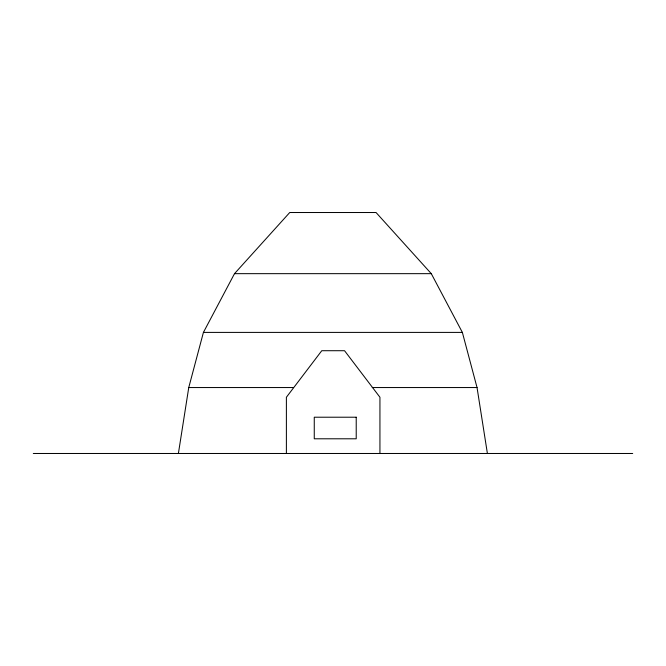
<?xml version="1.0" encoding="UTF-8"?>
<svg xmlns="http://www.w3.org/2000/svg" width="666" height="666" viewBox="0 0 666 666"><rect width="100%" height="100%" fill="white"/><g stroke="black" fill="none" stroke-linecap="round" stroke-linejoin="round"><path stroke-width="1" d="M178.396 453.479L188.753 387.545L203.421 332.401L234.499 273.659L289.735 212.521L376.049 212.521L431.293 273.659L462.362 332.401L477.039 387.545L487.395 453.479M234.499 273.659L431.293 273.659M203.421 332.401L462.362 332.401M188.753 387.545L293.54 387.545M372.244 387.545L477.039 387.545M33.3 453.479L632.7 453.479M379.936 453.479L379.936 397.252L344.547 350.716L321.77 350.716L286.388 397.252L286.388 453.479M356.218 417.216L314.26 417.216L314.26 438.794L356.218 438.794L356.218 417.216"/></g></svg>
